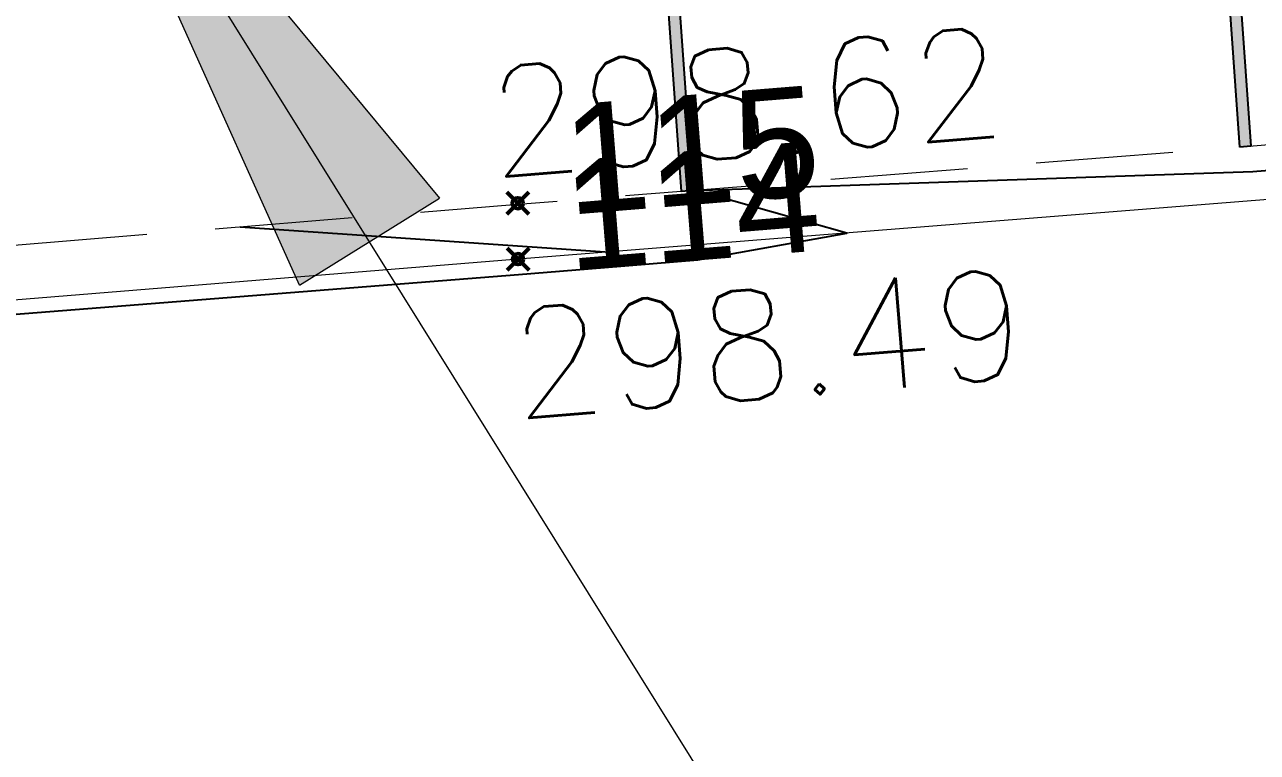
# Model space of a CAD drawing. Header units: metres. Extents: x 1851758 to 1852050, y 5187822 to 5188223.
# Drawn here: x 1851935.402 to 1851938.77, y 5187880.638 to 5187882.626 of the extents above; entities that cross this region are included whole.
import ezdxf
from ezdxf.enums import TextEntityAlignment as Align

# ---------------------------------------------------------------- set-up
doc = ezdxf.new("R2010")
doc.units = ezdxf.units.M
doc.header["$LTSCALE"] = 2.5
doc.header["$PDMODE"] = 35
doc.header["$PDSIZE"] = 0.03
doc.linetypes.add('L8', pattern=[0.225, 0.15, -0.075])
doc.layers.get('0').update_dxf_attribs({"linetype": 'CONTINUOUS', "lineweight": 30})
doc.layers.add('N', color=1, linetype='CONTINUOUS', plot=False)
for name, color, linetype, lineweight in [('P', 7, 'CONTINUOUS', 50), ('PRO_PAR_TXT', 157, 'CONTINUOUS', 20), ('VOI', 251, 'CONTINUOUS', 20), ('Z', 7, 'CONTINUOUS', 9)]:
    doc.layers.add(name, color=color, linetype=linetype, lineweight=lineweight)
for name, color, linetype in [('PFM_VRD ET 2D', 7, 'CONTINUOUS'), ('PRO_VOI', 7, 'CONTINUOUS'), ('PRO_VOI_PLANCHETTES', 232, 'CONTINUOUS')]:
    doc.layers.add(name, color=color, linetype=linetype)
doc.styles.add('SIMPLEX', font='SIMPLEX.SHX', dxfattribs={"oblique": 27})
doc.styles.get("Standard").update_dxf_attribs({"font": 'arial.ttf'})

# ---------------------------------------------------------------- blocks, each defined once
blk = doc.blocks.new('TCPOINT')
blk.add_point((0, 0))
at = {"layer": 'N'}
blk.add_attdef('MAT', (0.2, 0.2), '', height=0.34, dxfattribs=at)
at = {"layer": 'Z', "style": 'SIMPLEX'}
blk.add_attdef('ALT', (0.2, -0.54), '', height=0.34, dxfattribs=at)
blk = doc.blocks.new('*U115')
at = {"layer": 'PRO_PAR_TXT', "color": 157}
for points in [[(-2.6905, 5.213), (0, 0)], [(-0.2244, 0.6311), (-0.3844, 0.5485)], [(-0.2244, 0.6311), (0, 0), (-0.3844, 0.5485)]]:
    blk.add_lwpolyline(points, dxfattribs=at)
blk.add_solid([(0, 0), (-0.3844, 0.5485), (-0.2244, 0.6311)], dxfattribs=at)

msp = doc.modelspace()

# ---------------------------------------------------------------- hatches: boundary and pattern name
at = {"layer": 'PRO_VOI_PLANCHETTES'}
h = msp.add_hatch(color=256, dxfattribs=at)
h.dxf.hatch_style = 1
edge = h.paths.add_edge_path()
edge.add_arc((1851926.4252, 5187498.2076), 385.1553, 94.067373, 99.391014, ccw=False)
edge.add_line((1851899.1063, 5187882.3928), (1851938.5438, 5187885.1975))
edge.add_line((1851938.5438, 5187885.1975), (1851938.7524, 5187882.2942))
edge.add_line((1851938.7524, 5187882.2942), (1851938.7225, 5187882.2918))
edge.add_line((1851938.7225, 5187882.2918), (1851938.5161, 5187885.1654))
edge.add_line((1851938.5161, 5187885.1654), (1851899.1052, 5187882.3626))
edge.add_arc((1851926.4252, 5187498.2076), 385.1253, 94.067849, 99.391226)
edge.add_line((1851863.5824, 5187878.1711), (1851863.5789, 5187878.2009))
h = msp.add_hatch(color=256, dxfattribs=at)
h.dxf.hatch_style = 1
h.paths.add_polyline_path([(1851937.1965, 5187882.1706), (1851936.9912, 5187885.057), (1851937.0211, 5187885.0591), (1851937.2264, 5187882.1729)])

# ---------------------------------------------------------------- linework, layer by layer
at = {"layer": 'PFM_VRD ET 2D', "flags": 128}
msp.add_lwpolyline([(1851933.2548, 5187881.6676), (1851936.7512, 5187881.9442), (1851936.9863, 5187881.9627), (1851937.2413, 5187881.9839), (1851937.6484, 5187882.0571), (1851937.237, 5187882.173), (1851937.2334, 5187882.1735), (1851937.2554, 5187882.1743), (1851938.7579, 5187882.2251), (1851940.1933, 5187882.3409), (1851940.9411, 5187882.4341), (1851941.7126, 5187882.5269), (1851945.2017, 5187882.8046), (1851950.0318, 5187883.1903), (1851945.2023, 5187882.7965), (1851945.2072, 5187882.7349), (1851945.2133, 5187882.6581), (1851945.2172, 5187882.609), (1851953.847, 5187883.2712)], dxfattribs=at)
at = {"layer": 'PRO_VOI', "flags": 128}
msp.add_lwpolyline([(1851936.9886, 5187882.0047), (1851935.991, 5187882.0735)], dxfattribs=at)
at = {"layer": 'PRO_VOI_PLANCHETTES', "flags": 128}
msp.add_lwpolyline([(1851863.5789, 5187878.2009, -0.023233), (1851899.1063, 5187882.3928), (1851938.5438, 5187885.1975), (1851938.7524, 5187882.2942), (1851938.7225, 5187882.2918), (1851938.5161, 5187885.1654), (1851899.1052, 5187882.3626, 0.023232), (1851863.5824, 5187878.1711)], format="xyb", close=True, dxfattribs=at)
msp.add_lwpolyline([(1851937.1965, 5187882.1706), (1851936.9912, 5187885.057), (1851937.0211, 5187885.0591), (1851937.2264, 5187882.1729)], close=True, dxfattribs=at)
at = {"layer": 'VOI', "linetype": 'L8', "flags": 128}
msp.add_lwpolyline([(1851976.6693, 5187885.3047), (1851970.013, 5187884.7629), (1851956.2715, 5187883.692), (1851953.8325, 5187883.4922), (1851936.7382, 5187882.1342), (1851919.7918, 5187880.7585), (1851910.7776, 5187880.0076), (1851904.8873, 5187879.5294), (1851887.0287, 5187878.0595), (1851868.9293, 5187876.6098), (1851862.6631, 5187876.1318), (1851857.1947, 5187875.6892), (1851855.6144, 5187875.5574)], dxfattribs=at)
at = {"layer": 'VOI', "flags": 128}
msp.add_lwpolyline([(1851976.6794, 5187885.1588), (1851970.0249, 5187884.6145), (1851956.2833, 5187883.5436), (1851953.8444, 5187883.3438), (1851936.7502, 5187881.9858), (1851919.804, 5187880.6102), (1851910.7898, 5187879.8592), (1851904.8994, 5187879.381), (1851887.0408, 5187877.9111), (1851868.9409, 5187876.4614), (1851862.6748, 5187875.9834), (1851857.2069, 5187875.5408), (1851855.6268, 5187875.409)], dxfattribs=at)

# ---------------------------------------------------------------- block references
at = {"layer": 'P'}
ref = msp.add_blockref('TCPOINT', (1851936.7492, 5187882.1386, 298.62), dxfattribs=dict(at, rotation=301.9002445867005))
ref.add_attrib('MAT', '115', (1851936.8869, 5187882.1066, 298.62), dxfattribs={"layer": 'N', "height": 0.3, "rotation": 4.6408})
ref.add_attrib('ALT', '298.62', dxfattribs={"layer": 'Z', "height": 0.3, "rotation": 4.6408, "style": 'SIMPLEX'}).set_placement((1851936.6551, 5187882.5078, 298.62), align=Align.TOP_LEFT)
ref = msp.add_blockref('TCPOINT', (1851936.7502, 5187881.9858, 298.49), dxfattribs=dict(at, rotation=301.9002445867005))
ref.add_attrib('MAT', '114', (1851936.8879, 5187881.9537, 298.49), dxfattribs={"layer": 'N', "height": 0.3, "rotation": 4.6408})
ref.add_attrib('ALT', '298.49', dxfattribs={"layer": 'Z', "height": 0.3, "rotation": 4.6408, "style": 'SIMPLEX'}).set_placement((1851936.7181, 5187881.848, 298.49), align=Align.TOP_LEFT)
at = {"layer": 'PRO_PAR_TXT', "xscale": 2.5, "yscale": 2.5, "zscale": 2.5, "rotation": 184.6407949729945}
msp.add_blockref('*U115', (1851935.4665, 5187883.4418), dxfattribs=at)

doc.saveas('drawing.dxf')
